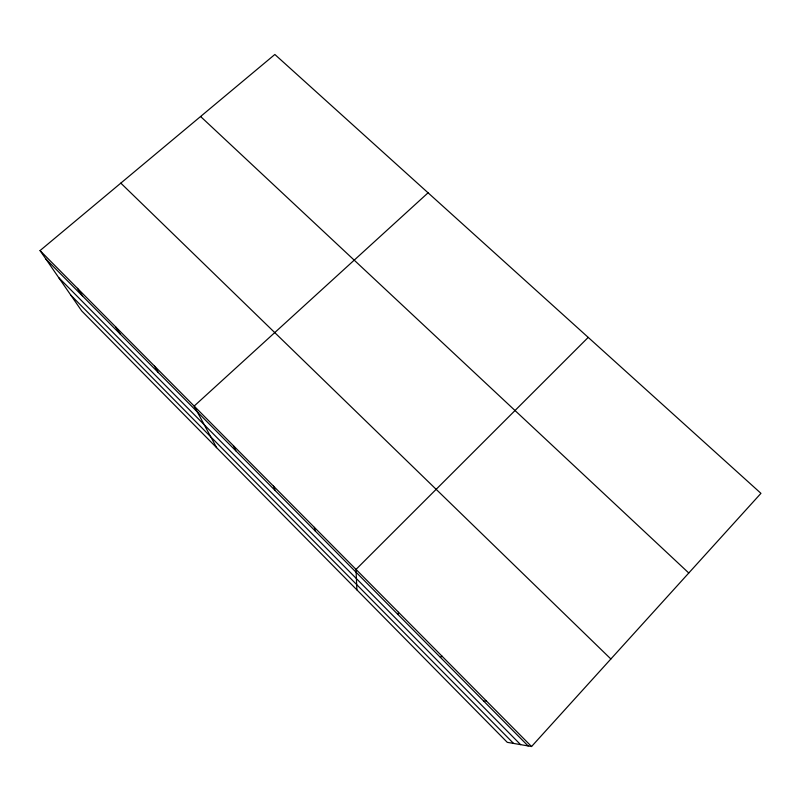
<?xml version="1.0" encoding="UTF-8"?>
<svg xmlns="http://www.w3.org/2000/svg" width="801" height="801" viewBox="0 0 801 801"><rect width="100%" height="100%" fill="white"/><g stroke="black" fill="none" stroke-linecap="round" stroke-linejoin="round"><path stroke-width="1.2" d="M397.837 614.397L398.558 612.324M531.554 746.522L760.95 493.346L274.853 54.478L40.05 250.583L81.662 310.868L507.283 742.337L531.554 746.522L40.05 250.583M588.214 337.391L356.014 569.411L356.876 589.866M428.074 192.811L194.152 406.077L216.62 447.679M440.38 657.351L441.972 656.129M483.794 701.185L486.287 700.855M200.59 116.505L688.77 572.995M120.821 183.129L610.863 658.983M45.867 259.013L528.109 745.931M58.653 277.536L520.6 744.63M70.778 295.108L513.551 743.418M77.447 288.32L82.643 296.15M115.584 326.808L120.13 333.997M154.483 366.047L158.338 372.575M233.421 445.706L235.864 450.853M273.481 486.127L275.174 490.552M314.332 527.348L315.264 531.023"/></g></svg>
